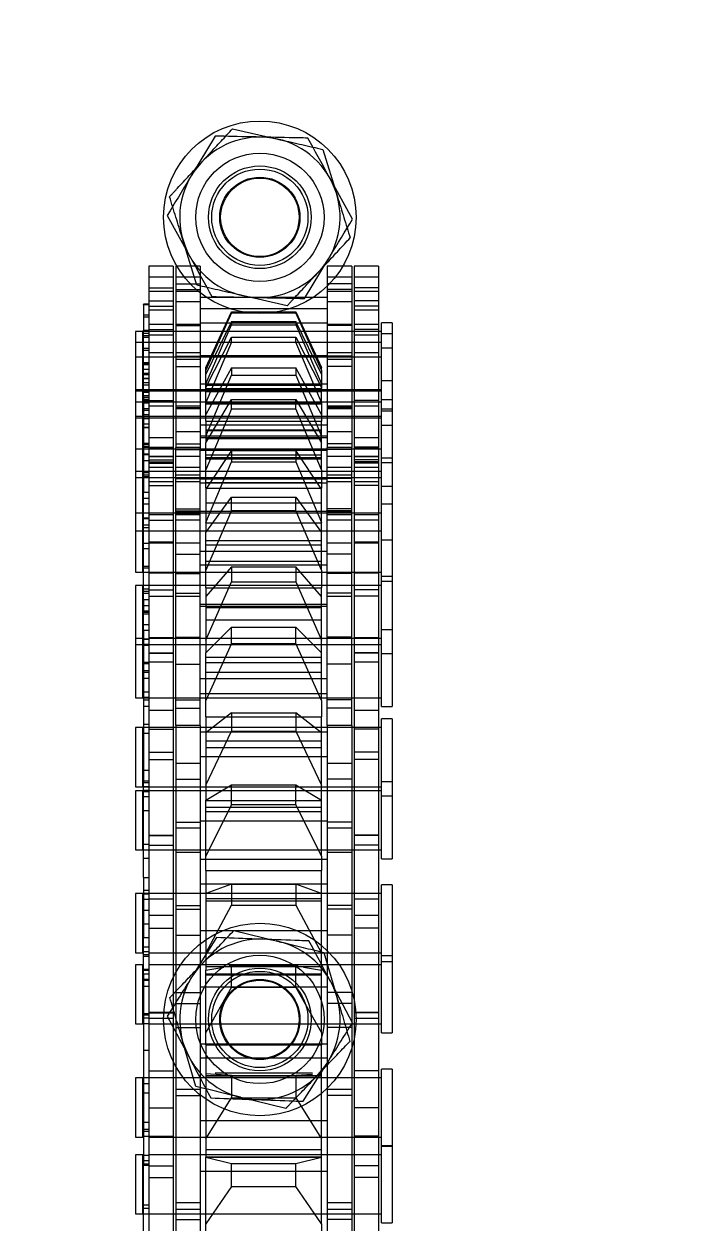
# Model space of a CAD drawing. Header units: metres. Extents: x 0 to 63075, y 0 to 44550.
# Drawn here: x 14335.1 to 14377.1, y 28958.5 to 29033.3 of the extents above; entities that cross this region are included whole.
import ezdxf

# ---------------------------------------------------------------- set-up
doc = ezdxf.new("R2010")
doc.units = ezdxf.units.M
doc.header["$LTSCALE"] = 75
doc.linetypes.add('HIDDEN2', pattern=[4.7625, 3.175, -1.5875])
for name, color, linetype in [('SDM', 7, 'Continuous'), ('SL1', 8, 'Continuous'), ('SL4', 4, 'Continuous'), ('ST1', 7, 'HIDDEN2')]:
    doc.layers.add(name, color=color, linetype=linetype)

# ---------------------------------------------------------------- blocks, each defined once
blk = doc.blocks.new('A$C29c634ac')
at = {"layer": 'SL1'}
for radius, start, end in [(1821.5, 111.633291, 68.366709), (1758, 110.233541, 69.766459), (1758, 110.234334, 69.765666), (1750, 110.330114, 69.669886)]:
    blk.add_arc((6310.008, 7583.117), radius, start, end, dxfattribs=at)
blk = doc.blocks.new('A$Ca53c419a')
at = {"layer": 'SL4'}
for p, q in [((4541.68, 467.01), (4539.13, 465.656)), ((4591.596, 467.012), (4589.066, 465.622)), ((4546.574, 463.948), (4544.127, 465.479)), ((4596.534, 464.021), (4594.065, 465.517)), ((4536.376, 458.532), (4538.823, 457.001)), ((4586.416, 458.459), (4588.885, 456.963)), ((4541.27, 455.47), (4543.82, 456.824)), ((4591.354, 455.468), (4593.884, 456.858))]:
    blk.add_line(p, q, dxfattribs=at)
for centre, start, end in [((4541.475, 461.24), 57.96809, 117.96809), ((4591.475, 461.24), 58.79712, 118.79712), ((4541.475, 461.24), 117.96809, 177.96809), ((4541.475, 461.24), 357.96809, 57.96809), ((4591.475, 461.24), 118.79712, 178.79712), ((4591.475, 461.24), 358.79712, 58.79712), ((4541.475, 461.24), 177.96809, 237.96809), ((4541.475, 461.24), 297.96809, 357.96809), ((4591.475, 461.24), 178.79712, 238.79712), ((4591.475, 461.24), 298.79712, 358.79712), ((4541.475, 461.24), 237.96809, 297.96809), ((4591.475, 461.24), 238.79712, 298.79712)]:
    blk.add_arc(centre, 5, start, end, dxfattribs=at)
for points, knots in [([(4544.127, 465.479), (4544.069, 465.515), (4543.243, 466.032), (4542.433, 466.539), (4541.68, 467.01)], [0, 0, 0, 0, 0.070201, 1, 1, 1, 1]), ([(4594.065, 465.517), (4594.007, 465.552), (4593.173, 466.057), (4592.356, 466.552), (4591.596, 467.012)], [0, 0, 0, 0, 0.070201, 1, 1, 1, 1]), ([(4539.13, 465.656), (4539.07, 465.624), (4538.209, 465.167), (4537.365, 464.719), (4536.58, 464.302)], [0, 0, 0, 0, 0.070201, 1, 1, 1, 1]), ([(4589.066, 465.622), (4589.006, 465.589), (4588.152, 465.119), (4587.315, 464.659), (4586.537, 464.231)], [0, 0, 0, 0, 0.070201, 1, 1, 1, 1]), ([(4536.58, 464.302), (4536.555, 463.571), (4536.521, 462.62), (4536.486, 461.644), (4536.478, 461.417)], [0, 0, 0, 0, 0.768151, 1, 1, 1, 1]), ([(4546.472, 461.063), (4546.48, 461.289), (4546.515, 462.265), (4546.548, 463.217), (4546.574, 463.948)], [0, 0, 0, 0, 0.231849, 1, 1, 1, 1]), ([(4586.537, 464.231), (4586.521, 463.5), (4586.501, 462.548), (4586.481, 461.571), (4586.476, 461.345)], [0, 0, 0, 0, 0.768151, 1, 1, 1, 1]), ([(4596.474, 461.135), (4596.479, 461.361), (4596.499, 462.338), (4596.519, 463.29), (4596.534, 464.021)], [0, 0, 0, 0, 0.231849, 1, 1, 1, 1]), ([(4536.478, 461.417), (4536.451, 460.647), (4536.416, 459.67), (4536.383, 458.731), (4536.376, 458.532)], [0, 0, 0, 0, 0.788999, 1, 1, 1, 1]), ([(4546.37, 458.178), (4546.377, 458.376), (4546.41, 459.315), (4546.445, 460.292), (4546.472, 461.063)], [0, 0, 0, 0, 0.2110008, 1, 1, 1, 1]), ([(4586.476, 461.345), (4586.46, 460.574), (4586.439, 459.597), (4586.42, 458.657), (4586.416, 458.459)], [0, 0, 0, 0, 0.788999, 1, 1, 1, 1]), ([(4596.413, 458.249), (4596.417, 458.447), (4596.437, 459.387), (4596.458, 460.364), (4596.474, 461.135)], [0, 0, 0, 0, 0.2110008, 1, 1, 1, 1]), ([(4543.82, 456.824), (4543.88, 456.856), (4544.741, 457.313), (4545.585, 457.761), (4546.37, 458.178)], [0, 0, 0, 0, 0.070201, 1, 1, 1, 1]), ([(4593.884, 456.858), (4593.944, 456.891), (4594.798, 457.361), (4595.635, 457.821), (4596.413, 458.249)], [0, 0, 0, 0, 0.070201, 1, 1, 1, 1]), ([(4538.823, 457.001), (4538.881, 456.965), (4539.707, 456.448), (4540.517, 455.941), (4541.27, 455.47)], [0, 0, 0, 0, 0.070201, 1, 1, 1, 1]), ([(4588.885, 456.963), (4588.943, 456.928), (4589.777, 456.423), (4590.594, 455.928), (4591.354, 455.468)], [0, 0, 0, 0, 0.070201, 1, 1, 1, 1])]:
    blk.add_open_spline(points, degree=3, knots=knots, dxfattribs=at)
at = {"layer": 'ST1'}
for p, q in [((4533.042, 469), (4529.352, 469)), ((4529.352, 469), (4529.352, 468.526)), ((4533.042, 468.526), (4533.042, 469)), ((4537.828, 469), (4534.138, 469)), ((4534.138, 469), (4534.138, 468.526)), ((4537.828, 468.526), (4537.828, 469)), ((4544.89, 469), (4541.2, 469)), ((4541.2, 469), (4541.2, 468.526)), ((4544.89, 468.526), (4544.89, 469)), ((4549.322, 469), (4545.632, 469)), ((4545.632, 469), (4545.632, 468.526)), ((4549.322, 468.526), (4549.322, 469)), ((4555.731, 469), (4552.041, 469)), ((4552.041, 469), (4552.041, 468.526)), ((4555.731, 468.526), (4555.731, 469)), ((4559.665, 469), (4555.975, 469)), ((4555.975, 469), (4555.975, 468.526)), ((4559.665, 468.526), (4559.665, 469)), ((4565.216, 469), (4561.526, 469)), ((4561.526, 469), (4561.526, 468.526)), ((4564.837, 469), (4564.837, 468.526)), ((4568.527, 469), (4565.216, 469)), ((4565.216, 468.526), (4565.216, 469)), ((4568.527, 468.526), (4568.527, 469)), ((4573.041, 469), (4569.351, 469)), ((4569.351, 469), (4569.351, 468.526)), ((4571.932, 469), (4571.932, 468.526)), ((4575.264, 469), (4573.041, 469)), ((4573.041, 468.526), (4573.041, 469)), ((4578.954, 469), (4575.264, 469)), ((4575.264, 469), (4575.264, 468.526)), ((4575.622, 468.526), (4575.622, 469)), ((4577.033, 469), (4577.033, 468.526)), ((4579.076, 469), (4578.954, 469)), ((4578.954, 468.526), (4578.954, 469)), ((4582.766, 469), (4579.076, 469)), ((4579.076, 469), (4579.076, 468.526)), ((4579.974, 469), (4579.974, 468.526)), ((4580.663, 469), (4580.663, 468.526)), ((4580.723, 468.526), (4580.723, 469)), ((4584.353, 469), (4582.766, 469)), ((4582.766, 468.526), (4582.766, 469)), ((4583.664, 468.526), (4583.664, 469)), ((4584.353, 468.526), (4584.353, 469)), ((4527.645, 468.489), (4532.476, 468.489)), ((4529.352, 468.526), (4533.042, 468.526)), ((4529.352, 468.489), (4529.352, 466.637)), ((4529.721, 468.526), (4529.721, 468.157)), ((4529.918, 468.489), (4529.918, 468.157)), ((4532.389, 468.489), (4532.389, 468.157)), ((4532.476, 468.489), (4532.476, 468.157)), ((4544.324, 468.489), (4532.476, 468.489)), ((4532.673, 468.157), (4532.673, 468.526)), ((4533.026, 468.489), (4533.026, 468.157)), ((4534.138, 468.526), (4537.766, 468.526)), ((4534.191, 468.489), (4534.191, 468.157)), ((4534.507, 468.526), (4534.507, 468.157)), ((4534.646, 468.489), (4534.646, 468.157)), ((4535.07, 468.489), (4535.07, 468.157)), ((4536.896, 468.489), (4536.896, 468.157)), ((4537.459, 468.157), (4537.459, 468.526)), ((4537.766, 468.526), (4537.828, 468.526)), ((4537.828, 466.637), (4537.828, 468.489)), ((4539.535, 468.157), (4539.535, 468.489)), ((4541.2, 468.526), (4544.89, 468.526)), ((4541.216, 468.489), (4541.216, 468.157)), ((4541.569, 468.526), (4541.569, 468.157)), ((4541.766, 468.489), (4541.766, 468.157)), ((4541.853, 468.489), (4541.853, 468.157)), ((4543.546, 468.489), (4543.546, 468.157)), ((4543.925, 468.489), (4543.925, 468.157)), ((4543.989, 468.489), (4543.989, 468.157)), ((4544.324, 468.489), (4544.324, 468.157)), ((4544.324, 468.489), (4546.59, 468.489)), ((4544.521, 468.157), (4544.521, 468.526)), ((4544.609, 468.489), (4544.609, 468.157)), ((4545.416, 468.489), (4545.416, 468.157)), ((4545.527, 468.489), (4545.527, 468.157)), ((4545.632, 468.526), (4548.979, 468.526)), ((4545.702, 468.489), (4545.702, 468.157)), ((4545.719, 468.489), (4545.719, 468.157)), ((4546.001, 468.526), (4546.001, 468.157)), ((4546.59, 468.489), (4546.59, 468.157)), ((4550.334, 468.489), (4546.59, 468.489)), ((4547.431, 468.489), (4547.431, 468.157)), ((4548.282, 468.489), (4548.282, 468.157)), ((4548.953, 468.157), (4548.953, 468.526)), ((4548.979, 468.526), (4549.322, 468.526)), ((4549.309, 468.489), (4549.309, 468.157)), ((4549.322, 466.637), (4549.322, 468.489)), ((4549.538, 468.489), (4549.538, 468.157)), ((4550.334, 468.489), (4556.248, 468.489)), ((4550.334, 468.489), (4550.334, 468.157)), ((4551.524, 468.489), (4551.524, 468.157)), ((4552.041, 468.526), (4552.508, 468.526)), ((4552.041, 468.489), (4552.041, 466.637)), ((4552.41, 468.526), (4552.41, 468.157)), ((4552.508, 468.526), (4555.731, 468.526)), ((4554.506, 468.489), (4554.506, 468.157)), ((4555.362, 468.157), (4555.362, 468.526)), ((4555.683, 468.489), (4555.683, 468.157)), ((4555.731, 466.637), (4555.731, 468.489)), ((4555.76, 468.489), (4555.76, 468.157)), ((4555.975, 468.526), (4559.323, 468.526)), ((4555.975, 468.489), (4555.975, 466.637)), ((4555.988, 468.489), (4555.988, 468.157)), ((4556.248, 468.489), (4556.248, 468.157)), ((4565.733, 468.489), (4556.248, 468.489)), ((4556.344, 468.526), (4556.344, 468.157)), ((4557.015, 468.489), (4557.015, 468.157)), ((4559.296, 468.157), (4559.296, 468.526)), ((4559.323, 468.526), (4559.665, 468.526)), ((4559.665, 466.637), (4559.665, 468.489)), ((4559.881, 468.489), (4559.881, 468.157)), ((4561.009, 468.489), (4561.009, 468.157)), ((4561.372, 468.157), (4561.372, 468.489)), ((4561.526, 468.526), (4561.993, 468.526)), ((4561.526, 468.489), (4561.526, 466.637)), ((4561.573, 468.489), (4561.573, 468.157)), ((4561.895, 468.526), (4561.895, 468.157)), ((4561.993, 468.526), (4565.216, 468.526)), ((4562.75, 468.489), (4562.75, 468.157)), ((4563.13, 468.489), (4563.13, 468.157)), ((4563.216, 468.489), (4563.216, 468.157)), ((4563.653, 468.489), (4563.653, 468.157)), ((4563.736, 468.489), (4563.736, 468.157)), ((4564.803, 468.489), (4564.803, 468.157)), ((4564.837, 468.489), (4564.837, 466.637)), ((4564.84, 468.489), (4564.84, 468.157)), ((4564.847, 468.157), (4564.847, 468.526)), ((4565.179, 468.489), (4565.179, 468.157)), ((4565.206, 468.526), (4565.206, 468.157)), ((4565.216, 468.526), (4567.713, 468.526)), ((4565.733, 468.489), (4565.733, 468.157)), ((4565.733, 468.489), (4566.923, 468.489)), ((4566.102, 468.489), (4566.102, 468.157)), ((4566.766, 468.489), (4566.766, 468.157)), ((4566.853, 468.489), (4566.853, 468.157)), ((4567.644, 468.489), (4566.923, 468.489)), ((4566.923, 468.157), (4566.923, 468.489)), ((4567.288, 468.489), (4567.288, 468.157)), ((4567.644, 468.489), (4574.34, 468.489)), ((4567.644, 468.489), (4567.644, 468.157)), ((4567.713, 468.526), (4568.527, 468.526)), ((4568.053, 468.489), (4568.053, 468.157)), ((4568.158, 468.157), (4568.158, 468.526)), ((4568.321, 468.489), (4568.321, 468.157)), ((4568.527, 466.637), (4568.527, 468.489)), ((4569.351, 468.526), (4570.337, 468.526)), ((4569.351, 468.489), (4569.351, 466.637)), ((4569.628, 468.489), (4569.628, 468.157)), ((4569.72, 468.526), (4569.72, 468.157)), ((4570.337, 468.526), (4573.041, 468.526)), ((4570.831, 468.489), (4570.831, 468.157)), ((4571.167, 468.489), (4571.167, 468.157)), ((4571.932, 468.489), (4571.932, 466.637)), ((4572.139, 468.489), (4572.139, 468.157)), ((4572.301, 468.526), (4572.301, 468.157)), ((4572.672, 468.157), (4572.672, 468.526)), ((4572.733, 468.489), (4572.733, 468.157)), ((4573.041, 468.526), (4574.808, 468.526)), ((4573.041, 466.637), (4573.041, 468.489)), ((4573.607, 468.489), (4573.607, 468.157)), ((4573.966, 468.489), (4573.966, 468.157)), ((4574.34, 468.489), (4574.34, 468.157)), ((4580.253, 468.489), (4574.34, 468.489)), ((4574.808, 468.526), (4575.264, 468.526)), ((4575.253, 468.157), (4575.253, 468.526)), ((4575.264, 468.526), (4576.25, 468.526)), ((4575.264, 468.489), (4575.264, 466.637)), ((4575.326, 468.489), (4575.326, 468.157)), ((4575.422, 468.489), (4575.422, 468.157)), ((4575.573, 468.489), (4575.573, 468.157)), ((4575.622, 466.637), (4575.622, 468.489)), ((4575.633, 468.526), (4575.633, 468.157)), ((4576.25, 468.526), (4578.954, 468.526)), ((4576.319, 468.489), (4576.319, 468.157)), ((4576.694, 468.489), (4576.694, 468.157)), ((4576.723, 468.489), (4576.723, 468.157)), ((4577.033, 468.489), (4577.033, 466.637)), ((4577.139, 468.489), (4577.139, 468.157)), ((4577.186, 468.489), (4577.186, 468.157)), ((4577.307, 468.489), (4577.307, 468.157)), ((4577.329, 468.157), (4577.329, 468.489)), ((4577.369, 468.489), (4577.369, 468.157)), ((4577.397, 468.489), (4577.397, 468.157)), ((4577.402, 468.526), (4577.402, 468.157)), ((4578.364, 468.489), (4578.364, 468.157)), ((4578.365, 468.157), (4578.365, 468.489)), ((4578.392, 468.489), (4578.392, 468.157)), ((4578.585, 468.157), (4578.585, 468.526)), ((4578.931, 468.489), (4578.931, 468.157)), ((4578.954, 468.526), (4579.076, 468.526)), ((4578.954, 466.637), (4578.954, 468.489)), ((4578.984, 468.489), (4578.984, 468.157)), ((4579.076, 468.526), (4580.69, 468.526)), ((4579.076, 468.489), (4579.076, 466.637)), ((4579.168, 468.157), (4579.168, 468.489)), ((4579.445, 468.526), (4579.445, 468.157)), ((4579.565, 468.489), (4579.565, 468.157)), ((4579.92, 468.489), (4579.92, 468.157)), ((4579.974, 468.489), (4579.974, 466.637)), ((4580.057, 468.489), (4580.057, 468.157)), ((4580.081, 468.489), (4580.081, 468.157)), ((4580.114, 468.489), (4580.114, 468.157)), ((4580.245, 468.489), (4580.245, 468.157)), ((4580.253, 468.489), (4580.253, 468.157)), ((4580.253, 468.489), (4580.661, 468.489)), ((4580.343, 468.526), (4580.343, 468.157)), ((4580.354, 468.157), (4580.354, 468.526)), ((4580.584, 468.489), (4580.584, 468.157)), ((4580.616, 468.489), (4584.445, 468.489)), ((4580.616, 468.157), (4580.616, 468.489)), ((4580.661, 468.157), (4580.661, 468.489)), ((4580.663, 468.489), (4580.663, 466.637)), ((4580.69, 468.526), (4582.766, 468.526)), ((4580.723, 466.637), (4580.723, 468.489)), ((4581.032, 468.526), (4581.032, 468.157)), ((4581.182, 468.489), (4581.182, 468.157)), ((4581.428, 468.489), (4581.428, 468.157)), ((4581.447, 468.489), (4581.447, 468.157)), ((4581.665, 468.157), (4581.665, 468.489)), ((4581.764, 468.489), (4581.764, 468.157)), ((4582.001, 468.489), (4582.001, 468.157)), ((4582.305, 468.489), (4582.305, 468.157)), ((4582.332, 468.489), (4582.332, 468.157)), ((4582.333, 468.489), (4582.333, 468.157)), ((4582.397, 468.157), (4582.397, 468.526)), ((4582.766, 468.526), (4584.353, 468.526)), ((4582.766, 466.637), (4582.766, 468.489)), ((4583.183, 468.489), (4583.183, 468.157)), ((4583.295, 468.157), (4583.295, 468.526)), ((4583.664, 466.637), (4583.664, 468.489)), ((4583.984, 468.157), (4583.984, 468.526)), ((4584.111, 468.489), (4584.111, 468.157)), ((4584.261, 468.489), (4584.261, 468.157)), ((4584.353, 466.637), (4584.353, 468.489)), ((4584.376, 468.489), (4584.376, 468.157)), ((4584.445, 468.489), (4584.445, 468.157)), ((4586.032, 468.489), (4584.445, 468.489)), ((4585.275, 468.489), (4585.275, 468.157)), ((4585.371, 468.157), (4585.371, 468.489)), ((4586.032, 468.489), (4586.032, 468.157)), ((4586.032, 468.489), (4586.06, 468.489)), ((4586.06, 468.157), (4586.06, 468.489)), ((4535.958, 468.157), (4525.277, 468.157)), ((4529.352, 468.157), (4529.352, 453.659)), ((4531.631, 468.157), (4531.631, 466.637)), ((4532.359, 468.157), (4532.359, 466.637)), ((4533.042, 466.637), (4533.042, 468.157)), ((4533.042, 453.659), (4533.042, 468.157)), ((4534.138, 468.157), (4534.138, 466.637)), ((4534.138, 468.157), (4534.138, 453.659)), ((4534.199, 468.157), (4534.199, 466.637)), ((4535.958, 468.157), (4535.958, 466.637)), ((4541.882, 468.157), (4535.958, 468.157)), ((4537.828, 453.659), (4537.828, 468.157)), ((4538.283, 468.157), (4538.283, 466.637)), ((4541.2, 468.157), (4541.2, 466.637)), ((4541.2, 468.157), (4541.2, 453.659)), ((4541.557, 468.157), (4541.557, 466.637)), ((4541.882, 468.157), (4541.882, 466.637)), ((4548.965, 468.157), (4541.882, 468.157)), ((4541.903, 466.637), (4541.903, 468.157)), ((4544.89, 466.637), (4544.89, 468.157)), ((4544.89, 453.659), (4544.89, 468.157)), ((4545.632, 468.157), (4545.632, 466.637)), ((4545.632, 468.157), (4545.632, 453.659)), ((4547.164, 468.157), (4547.164, 466.637)), ((4547.966, 468.157), (4547.966, 466.637)), ((4548.965, 466.637), (4548.965, 468.157)), ((4559.579, 468.157), (4548.979, 468.157)), ((4549.322, 453.659), (4549.322, 468.157)), ((4552.041, 468.157), (4552.041, 453.659)), ((4552.335, 468.157), (4552.335, 466.637)), ((4552.934, 468.157), (4552.934, 466.637)), ((4552.962, 468.157), (4552.962, 466.637)), ((4555.731, 453.659), (4555.731, 468.157)), ((4555.975, 468.157), (4555.975, 453.659)), ((4557.677, 468.157), (4557.677, 466.637)), ((4558.134, 468.157), (4558.134, 466.637)), ((4559.579, 468.157), (4559.579, 466.637)), ((4564.322, 468.157), (4559.579, 468.157)), ((4559.665, 453.659), (4559.665, 468.157)), ((4560.762, 468.157), (4560.762, 466.637)), ((4561.526, 468.157), (4561.526, 453.659)), ((4563.74, 466.637), (4563.74, 468.157)), ((4564.312, 468.157), (4564.312, 466.637)), ((4564.322, 468.157), (4564.322, 466.637)), ((4569.291, 468.157), (4564.322, 468.157)), ((4564.837, 468.157), (4564.837, 453.659)), ((4565.216, 466.637), (4565.216, 468.157)), ((4565.216, 453.659), (4565.216, 468.157)), ((4565.276, 468.157), (4565.276, 466.637)), ((4567.86, 468.157), (4567.86, 466.637)), ((4568.253, 468.157), (4568.253, 466.637)), ((4568.527, 453.659), (4568.527, 468.157)), ((4577.116, 468.157), (4569.291, 468.157)), ((4569.291, 466.637), (4569.291, 468.157)), ((4569.351, 468.157), (4569.351, 453.659)), ((4571.189, 468.157), (4571.189, 466.637)), ((4571.209, 468.157), (4571.209, 466.637)), ((4571.229, 466.637), (4571.229, 468.157)), ((4571.932, 468.157), (4571.932, 453.659)), ((4572.6, 468.157), (4572.6, 466.637)), ((4572.958, 468.157), (4572.958, 466.637)), ((4573.041, 453.659), (4573.041, 468.157)), ((4574.753, 468.157), (4574.753, 466.637)), ((4575.001, 468.157), (4575.001, 466.637)), ((4575.264, 468.157), (4575.264, 453.659)), ((4575.622, 453.659), (4575.622, 468.157)), ((4575.899, 468.157), (4575.899, 466.637)), ((4576.148, 468.157), (4576.148, 466.637)), ((4576.223, 468.157), (4576.223, 466.637)), ((4576.36, 468.157), (4576.36, 466.637)), ((4576.547, 466.637), (4576.547, 468.157)), ((4576.588, 468.157), (4576.588, 466.637)), ((4577.033, 468.157), (4577.033, 453.659)), ((4577.077, 468.157), (4577.077, 466.637)), ((4577.096, 468.157), (4577.096, 466.637)), ((4580.053, 468.157), (4577.116, 468.157)), ((4577.116, 466.637), (4577.116, 468.157)), ((4577.154, 468.157), (4577.154, 466.637)), ((4577.719, 466.637), (4577.719, 468.157)), ((4578.954, 453.659), (4578.954, 468.157)), ((4579.076, 468.157), (4579.076, 453.659)), ((4579.697, 466.637), (4579.697, 468.157)), ((4579.974, 468.157), (4579.974, 453.659)), ((4580.053, 468.157), (4580.053, 466.637)), ((4583.029, 468.157), (4580.053, 468.157)), ((4580.663, 468.157), (4580.663, 453.659)), ((4580.723, 453.659), (4580.723, 468.157)), ((4582.766, 453.659), (4582.766, 468.157)), ((4586.841, 468.157), (4583.029, 468.157)), ((4583.029, 466.637), (4583.029, 468.157)), ((4583.664, 453.659), (4583.664, 468.157)), ((4584.15, 468.157), (4584.15, 466.637)), ((4584.353, 453.659), (4584.353, 468.157)), ((4584.474, 468.157), (4584.474, 466.637)), ((4584.798, 466.637), (4584.798, 468.157)), ((4585.709, 468.157), (4585.709, 466.637)), ((4585.945, 468.157), (4585.945, 466.637)), ((4586.275, 468.157), (4586.275, 466.637)), ((4587.068, 468.157), (4586.841, 468.157)), ((4586.841, 466.637), (4586.841, 468.157)), ((4587.068, 468.157), (4587.068, 466.637)), ((4588.428, 468.157), (4587.068, 468.157)), ((4587.739, 466.637), (4587.739, 468.157)), ((4588.428, 466.637), (4588.428, 468.157)), ((4529.016, 466.485), (4522.779, 466.485)), ((4535.958, 466.637), (4525.277, 466.637)), ((4529.016, 466.485), (4529.016, 464.965)), ((4537.117, 466.485), (4529.016, 466.485)), ((4529.352, 466.485), (4529.352, 464.965)), ((4529.63, 464.965), (4529.63, 466.485)), ((4530.063, 466.485), (4530.063, 464.965)), ((4533.042, 464.965), (4533.042, 466.485)), ((4534.138, 466.485), (4534.138, 464.965)), ((4541.882, 466.637), (4535.958, 466.637)), ((4536.731, 466.485), (4536.731, 464.965)), ((4537.117, 464.965), (4537.117, 466.485)), ((4548.358, 466.485), (4537.125, 466.485)), ((4537.125, 466.485), (4537.125, 464.965)), ((4537.299, 465.227), (4540.07, 466.038)), ((4537.828, 464.965), (4537.828, 466.485)), ((4540.983, 466.485), (4540.983, 464.965)), ((4541.2, 466.485), (4541.2, 464.965)), ((4548.965, 466.637), (4541.882, 466.637)), ((4542.478, 466.485), (4542.478, 464.965)), ((4543.152, 466.485), (4543.152, 464.965)), ((4544.89, 464.965), (4544.89, 466.485)), ((4545.632, 466.485), (4545.632, 464.965)), ((4546.729, 466.485), (4546.729, 464.965)), ((4548.358, 466.485), (4548.358, 464.965)), ((4553.778, 466.485), (4548.358, 466.485)), ((4548.573, 466.485), (4548.573, 464.965)), ((4559.579, 466.637), (4548.965, 466.637)), ((4549.322, 464.965), (4549.322, 466.485)), ((4551.9, 466.485), (4551.9, 464.965)), ((4552.041, 466.485), (4552.041, 464.965)), ((4553.397, 464.965), (4553.397, 466.485)), ((4553.778, 466.485), (4553.778, 464.965)), ((4559.806, 466.485), (4553.778, 466.485)), ((4555.731, 464.965), (4555.731, 466.485)), ((4555.975, 466.485), (4555.975, 464.965)), ((4556.457, 466.485), (4556.457, 464.965)), ((4557.451, 466.485), (4557.451, 464.965)), ((4564.322, 466.637), (4559.579, 466.637)), ((4559.665, 464.965), (4559.665, 466.485)), ((4559.806, 466.485), (4569.263, 466.485)), ((4559.806, 464.965), (4559.806, 466.485)), ((4560.888, 466.485), (4560.888, 464.965)), ((4561.392, 466.485), (4561.392, 464.965)), ((4561.526, 466.485), (4561.526, 464.965)), ((4563.615, 466.485), (4563.615, 464.965)), ((4569.291, 466.637), (4564.322, 466.637)), ((4564.837, 466.485), (4564.837, 464.965)), ((4565.216, 464.965), (4565.216, 466.485)), ((4565.304, 466.485), (4565.304, 464.965)), ((4567.857, 466.485), (4567.857, 464.965)), ((4568.046, 466.485), (4568.046, 464.965)), ((4568.527, 464.965), (4568.527, 466.485)), ((4569.263, 466.485), (4569.263, 464.965)), ((4569.263, 466.485), (4573.175, 466.485)), ((4577.116, 466.637), (4569.291, 466.637)), ((4569.351, 466.485), (4569.351, 464.965)), ((4570.477, 466.485), (4570.477, 464.965)), ((4571.189, 466.485), (4571.189, 464.965)), ((4571.932, 466.485), (4571.932, 464.965)), ((4572.602, 464.965), (4572.602, 466.485)), ((4572.958, 466.485), (4572.958, 464.965)), ((4573.027, 466.485), (4573.027, 464.965)), ((4573.041, 464.965), (4573.041, 466.485)), ((4573.096, 464.965), (4573.096, 466.485)), ((4573.175, 466.485), (4573.175, 464.965)), ((4573.175, 466.485), (4577.116, 466.485)), ((4573.296, 466.485), (4573.296, 464.965)), ((4575.001, 466.485), (4575.001, 464.965)), ((4575.202, 466.485), (4575.202, 464.965)), ((4575.264, 466.485), (4575.264, 464.965)), ((4575.403, 464.965), (4575.403, 466.485)), ((4575.622, 464.965), (4575.622, 466.485)), ((4575.899, 466.485), (4575.899, 464.965)), ((4576.588, 466.485), (4576.588, 464.965)), ((4577.002, 466.485), (4577.002, 464.965)), ((4577.033, 466.485), (4577.033, 464.965)), ((4580.053, 466.637), (4577.116, 466.637)), ((4583.029, 466.485), (4577.116, 466.485)), ((4577.116, 464.965), (4577.116, 466.485)), ((4577.346, 466.485), (4577.346, 464.965)), ((4578.105, 464.965), (4578.105, 466.485)), ((4578.954, 464.965), (4578.954, 466.485)), ((4579.076, 466.485), (4579.076, 464.965)), ((4579.56, 466.485), (4579.56, 464.965)), ((4579.628, 466.485), (4579.628, 464.965)), ((4579.697, 464.965), (4579.697, 466.485)), ((4579.974, 466.485), (4579.974, 464.965)), ((4583.029, 466.637), (4580.053, 466.637)), ((4580.663, 466.485), (4580.663, 464.965)), ((4580.723, 464.965), (4580.723, 466.485)), ((4582.179, 466.485), (4582.179, 464.965)), ((4582.628, 466.485), (4582.628, 464.965)), ((4582.766, 464.965), (4582.766, 466.485)), ((4582.828, 466.485), (4582.828, 464.965)), ((4586.841, 466.637), (4583.029, 466.637)), ((4584.734, 466.485), (4583.029, 466.485)), ((4583.029, 464.965), (4583.029, 466.485)), ((4583.664, 464.965), (4583.664, 466.485)), ((4584.353, 464.965), (4584.353, 466.485)), ((4584.734, 466.485), (4584.734, 464.965)), ((4586.841, 466.485), (4584.734, 466.485)), ((4584.798, 464.965), (4584.798, 466.485)), ((4586.222, 466.485), (4586.222, 464.965)), ((4587.068, 466.637), (4586.841, 466.637)), ((4588.428, 466.485), (4586.841, 466.485)), ((4586.841, 464.965), (4586.841, 466.485)), ((4586.981, 466.485), (4586.981, 464.965)), ((4588.428, 466.637), (4587.068, 466.637)), ((4587.242, 465.166), (4590, 466.018)), ((4587.325, 466.485), (4587.325, 464.965)), ((4587.739, 464.965), (4587.739, 466.485)), ((4588.428, 464.965), (4588.428, 466.485)), ((4529.016, 464.965), (4522.779, 464.965)), ((4528.147, 464.6), (4528.74, 464.6)), ((4531.055, 463), (4528.74, 464.6)), ((4528.74, 464.6), (4532.898, 464.6)), ((4537.117, 464.965), (4529.016, 464.965)), ((4529.352, 464.965), (4529.352, 457.035)), ((4532.023, 464.965), (4532.023, 457.035)), ((4532.898, 464.6), (4532.499, 463)), ((4532.882, 464.6), (4532.882, 457.4)), ((4532.898, 464.6), (4532.9, 464.6)), ((4539.902, 464.6), (4532.9, 464.6)), ((4532.9, 457.4), (4532.9, 464.6)), ((4533.042, 457.035), (4533.042, 464.965)), ((4533.366, 464.6), (4533.366, 457.4)), ((4534.035, 464.6), (4536.58, 463)), ((4534.138, 464.965), (4534.138, 457.035)), ((4535.157, 457.035), (4535.157, 464.965)), ((4548.358, 464.965), (4537.125, 464.965)), ((4537.828, 457.035), (4537.828, 464.965)), ((4537.965, 464.6), (4537.965, 457.4)), ((4537.982, 464.6), (4537.982, 457.4)), ((4537.987, 463), (4538.089, 464.6)), ((4539.085, 464.965), (4539.085, 457.035)), ((4539.902, 464.6), (4539.902, 457.4)), ((4539.902, 464.6), (4540.663, 464.6)), ((4539.943, 457.035), (4539.943, 464.965)), ((4543.48, 463), (4540.663, 464.6)), ((4540.663, 464.6), (4544.545, 464.6)), ((4541.2, 464.965), (4541.2, 457.035)), ((4543.517, 464.965), (4543.517, 457.035)), ((4544.247, 464.6), (4544.247, 457.4)), ((4544.322, 464.6), (4544.322, 457.4)), ((4544.545, 464.6), (4544.741, 463.49)), ((4550.751, 464.6), (4544.545, 464.6)), ((4544.771, 464.6), (4544.771, 457.4)), ((4544.89, 457.035), (4544.89, 464.965)), ((4545.598, 464.6), (4548.606, 463)), ((4545.632, 464.965), (4545.632, 457.035)), ((4547.005, 457.035), (4547.005, 464.965)), ((4553.778, 464.965), (4548.358, 464.965)), ((4548.861, 464.6), (4548.861, 457.4)), ((4549.009, 464.6), (4549.009, 457.4)), ((4549.898, 463), (4549.32, 464.6)), ((4549.322, 457.035), (4549.322, 464.965)), ((4549.926, 464.965), (4549.926, 457.035)), ((4550.751, 464.6), (4550.751, 457.4)), ((4550.751, 464.6), (4551.656, 464.6)), ((4551.437, 457.035), (4551.437, 464.965)), ((4554.883, 463), (4551.656, 464.6)), ((4551.656, 464.6), (4555.137, 464.6)), ((4552.041, 464.965), (4552.041, 457.035)), ((4559.806, 464.965), (4553.778, 464.965)), ((4553.86, 464.965), (4553.86, 457.035)), ((4554.439, 464.6), (4554.439, 457.4)), ((4554.715, 464.6), (4554.715, 457.4)), ((4555.113, 464.6), (4555.113, 457.4)), ((4555.137, 464.6), (4556.092, 463)), ((4560.345, 464.6), (4555.137, 464.6)), ((4555.731, 457.035), (4555.731, 464.965)), ((4555.975, 464.965), (4555.975, 457.035)), ((4556.072, 464.6), (4559.446, 463)), ((4557.846, 457.035), (4557.846, 464.965)), ((4558.435, 464.6), (4558.435, 457.4)), ((4558.836, 464.6), (4558.836, 457.4)), ((4560.582, 463), (4559.342, 464.6)), ((4559.411, 464.965), (4559.411, 457.035)), ((4559.665, 457.035), (4559.665, 464.965)), ((4559.806, 464.965), (4569.263, 464.965)), ((4560.345, 464.6), (4560.345, 457.4)), ((4560.345, 464.6), (4561.366, 464.6)), ((4564.899, 463), (4561.366, 464.6)), ((4561.366, 464.6), (4564.333, 464.6)), ((4561.526, 464.965), (4561.526, 457.035)), ((4561.78, 457.035), (4561.78, 464.965)), ((4562.722, 464.965), (4562.722, 457.035)), ((4563.129, 464.6), (4563.129, 457.4)), ((4563.725, 464.6), (4563.725, 457.4)), ((4564.06, 464.6), (4564.06, 457.4)), ((4564.333, 464.6), (4565.929, 463)), ((4568.376, 464.6), (4564.333, 464.6)), ((4564.837, 464.965), (4564.837, 457.035)), ((4565.12, 464.6), (4568.753, 463)), ((4565.216, 457.035), (4565.216, 464.965)), ((4566.378, 464.6), (4566.378, 457.4)), ((4567.149, 464.6), (4567.149, 457.4)), ((4567.236, 464.965), (4567.236, 457.035)), ((4567.331, 457.035), (4567.331, 464.965)), ((4569.694, 463), (4567.833, 464.6)), ((4568.376, 464.6), (4568.376, 457.4)), ((4568.376, 464.6), (4569.479, 464.6)), ((4568.527, 457.035), (4568.527, 464.965)), ((4569.263, 464.965), (4573.175, 464.965)), ((4569.351, 464.965), (4569.351, 457.035)), ((4573.206, 463), (4569.479, 464.6)), ((4569.479, 464.6), (4571.838, 464.6)), ((4569.817, 464.965), (4569.817, 457.035)), ((4570.037, 464.6), (4570.037, 457.4)), ((4570.642, 457.035), (4570.642, 464.965)), ((4571.063, 464.6), (4571.063, 457.4)), ((4571.325, 464.6), (4571.325, 457.4)), ((4571.838, 464.6), (4574.025, 463)), ((4574.586, 464.6), (4571.838, 464.6)), ((4571.932, 464.965), (4571.932, 457.035)), ((4572.436, 464.6), (4572.436, 457.4)), ((4572.452, 464.6), (4576.226, 463)), ((4573.041, 457.035), (4573.041, 464.965)), ((4573.149, 464.965), (4573.149, 457.035)), ((4573.175, 464.965), (4577.116, 464.965)), ((4573.681, 464.6), (4573.681, 457.4)), ((4576.944, 463), (4574.521, 464.6)), ((4574.586, 464.6), (4574.586, 457.4)), ((4574.586, 464.6), (4575.736, 464.6)), ((4574.918, 464.965), (4574.918, 457.035)), ((4574.943, 464.6), (4574.943, 457.4)), ((4575.156, 457.035), (4575.156, 464.965)), ((4575.264, 464.965), (4575.264, 457.035)), ((4575.622, 457.035), (4575.622, 464.965)), ((4579.536, 463), (4575.736, 464.6)), ((4575.736, 464.6), (4577.411, 464.6)), ((4576.414, 464.6), (4576.414, 457.4)), ((4576.494, 464.6), (4576.494, 457.4)), ((4576.673, 464.6), (4576.673, 457.4)), ((4576.961, 464.965), (4576.961, 457.035)), ((4583.029, 464.965), (4577.002, 464.965)), ((4577.033, 464.965), (4577.033, 457.035)), ((4577.411, 464.6), (4580.117, 463)), ((4578.776, 464.6), (4577.411, 464.6)), ((4577.687, 464.6), (4577.687, 457.4)), ((4577.737, 457.035), (4577.737, 464.965)), ((4577.831, 464.6), (4581.625, 463)), ((4577.859, 464.965), (4577.859, 457.035)), ((4578.183, 464.6), (4578.183, 457.4)), ((4578.22, 464.6), (4578.22, 457.4)), ((4578.548, 464.965), (4578.548, 457.035)), ((4578.776, 464.6), (4578.776, 457.4)), ((4578.776, 464.6), (4579.934, 464.6)), ((4578.954, 457.035), (4578.954, 464.965)), ((4579.076, 464.965), (4579.076, 457.035)), ((4582.097, 463), (4579.19, 464.6)), ((4579.843, 464.6), (4579.843, 457.4)), ((4583.686, 463), (4579.934, 464.6)), ((4579.934, 464.6), (4580.872, 464.6)), ((4579.934, 464.6), (4579.934, 457.4)), ((4579.974, 464.965), (4579.974, 457.035)), ((4580.622, 464.6), (4580.622, 457.4)), ((4580.663, 464.965), (4580.663, 457.035)), ((4580.723, 457.035), (4580.723, 464.965)), ((4580.809, 464.6), (4580.809, 457.4)), ((4580.809, 464.6), (4581.941, 464.6)), ((4580.872, 464.6), (4584.011, 463)), ((4581.002, 464.6), (4581.002, 457.4)), ((4581.069, 457.035), (4581.069, 464.965)), ((4581.085, 464.6), (4584.777, 463)), ((4584.987, 463), (4581.69, 464.6)), ((4585.523, 463), (4581.941, 464.6)), ((4581.941, 464.6), (4582.11, 464.6)), ((4582.11, 464.6), (4585.581, 463)), ((4582.766, 457.035), (4582.766, 464.965)), ((4582.838, 457.035), (4582.838, 464.965)), ((4584.734, 464.965), (4583.029, 464.965)), ((4583.664, 457.035), (4583.664, 464.965)), ((4584.353, 457.035), (4584.353, 464.965)), ((4586.841, 464.965), (4584.734, 464.965)), ((4584.881, 457.035), (4584.881, 464.965)), ((4585.779, 457.035), (4585.779, 464.965)), ((4586.468, 457.035), (4586.468, 464.965)), ((4588.428, 464.965), (4586.771, 464.965)), ((4538.132, 457.964), (4538.132, 464.036)), ((4531.055, 463), (4531.055, 459)), ((4531.055, 463), (4532.499, 463)), ((4532.499, 463), (4532.499, 459)), ((4536.58, 463), (4536.58, 459)), ((4537.987, 463), (4536.58, 463)), ((4537.987, 463), (4537.987, 459)), ((4543.48, 463), (4543.48, 459)), ((4543.48, 463), (4544.827, 463)), ((4544.802, 463.146), (4544.827, 463)), ((4544.827, 463), (4544.827, 459)), ((4544.83, 458.854), (4544.83, 463.146)), ((4548.606, 463), (4548.606, 459)), ((4549.898, 463), (4548.606, 463)), ((4549.898, 463), (4549.898, 459)), ((4554.883, 463), (4554.883, 459)), ((4554.883, 463), (4556.092, 463)), ((4556.092, 463), (4556.092, 459)), ((4559.446, 463), (4559.446, 459)), ((4560.582, 463), (4559.446, 463)), ((4560.582, 463), (4560.582, 459)), ((4564.899, 463), (4564.899, 459)), ((4564.899, 463), (4565.929, 463)), ((4565.929, 463), (4565.929, 459)), ((4568.753, 463), (4568.753, 459)), ((4569.694, 463), (4568.753, 463)), ((4569.694, 463), (4569.694, 459)), ((4573.206, 463), (4573.206, 459)), ((4573.206, 463), (4574.025, 463)), ((4574.025, 463), (4574.025, 459)), ((4576.944, 463), (4576.226, 463)), ((4576.226, 463), (4576.226, 459)), ((4576.944, 463), (4576.944, 459)), ((4579.536, 463), (4579.536, 459)), ((4579.536, 463), (4580.117, 463)), ((4580.117, 463), (4580.117, 459)), ((4582.097, 463), (4581.625, 463)), ((4581.625, 463), (4581.625, 459)), ((4582.097, 463), (4582.097, 459)), ((4583.686, 463), (4583.686, 459)), ((4583.686, 463), (4584.011, 463)), ((4584.011, 463), (4584.011, 459)), ((4584.987, 463), (4584.777, 463)), ((4584.777, 463), (4584.777, 459)), ((4584.987, 463), (4584.987, 459)), ((4585.523, 463), (4585.523, 459)), ((4585.523, 463), (4585.581, 463)), ((4585.581, 463), (4585.581, 459)), ((4535.934, 459.617), (4536.617, 462.422)), ((4547.016, 462.863), (4546.333, 460.058)), ((4585.958, 459.537), (4586.6, 462.352)), ((4596.992, 462.943), (4596.35, 460.128)), ((4528.74, 457.4), (4531.055, 459)), ((4531.055, 459), (4532.499, 459)), ((4532.499, 459), (4532.898, 457.4)), ((4536.58, 459), (4534.035, 457.4)), ((4537.987, 459), (4536.58, 459)), ((4538.053, 457.964), (4537.987, 459)), ((4540.663, 457.4), (4543.48, 459)), ((4543.48, 459), (4544.827, 459)), ((4544.741, 458.51), (4544.545, 457.4)), ((4544.827, 459), (4544.802, 458.854)), ((4548.606, 459), (4545.598, 457.4)), ((4549.898, 459), (4548.606, 459)), ((4549.32, 457.4), (4549.898, 459)), ((4551.656, 457.4), (4554.883, 459)), ((4554.883, 459), (4556.092, 459)), ((4556.092, 459), (4555.137, 457.4)), ((4559.446, 459), (4556.072, 457.4)), ((4559.342, 457.4), (4560.582, 459)), ((4560.582, 459), (4559.446, 459)), ((4561.366, 457.4), (4564.899, 459)), ((4565.929, 459), (4564.333, 457.4)), ((4564.899, 459), (4565.929, 459)), ((4568.753, 459), (4565.12, 457.4)), ((4567.833, 457.4), (4569.694, 459)), ((4569.694, 459), (4568.753, 459)), ((4569.479, 457.4), (4573.206, 459)), ((4574.025, 459), (4571.838, 457.4)), ((4576.226, 459), (4572.452, 457.4)), ((4573.206, 459), (4574.025, 459)), ((4574.521, 457.4), (4576.944, 459)), ((4575.736, 457.4), (4579.536, 459)), ((4576.944, 459), (4576.226, 459)), ((4580.117, 459), (4577.411, 457.4)), ((4581.625, 459), (4577.831, 457.4)), ((4579.19, 457.4), (4582.097, 459)), ((4579.536, 459), (4580.117, 459)), ((4579.934, 457.4), (4583.686, 459)), ((4584.011, 459), (4580.872, 457.4)), ((4584.777, 459), (4581.085, 457.4)), ((4582.097, 459), (4581.625, 459)), ((4581.69, 457.4), (4584.987, 459)), ((4581.941, 457.4), (4585.523, 459)), ((4585.581, 459), (4582.11, 457.4)), ((4583.686, 459), (4584.011, 459)), ((4584.987, 459), (4584.777, 459)), ((4585.523, 459), (4585.581, 459)), ((4529.016, 457.035), (4522.779, 457.035)), ((4528.74, 457.4), (4528.147, 457.4)), ((4528.74, 457.4), (4532.898, 457.4)), ((4529.016, 455.515), (4529.016, 457.035)), ((4537.117, 457.035), (4529.016, 457.035)), ((4529.352, 457.035), (4529.352, 455.515)), ((4529.63, 455.515), (4529.63, 457.035)), ((4530.063, 457.035), (4530.063, 455.515)), ((4532.9, 457.4), (4532.898, 457.4)), ((4532.9, 457.4), (4539.902, 457.4)), ((4533.042, 455.515), (4533.042, 457.035)), ((4534.138, 457.035), (4534.138, 455.515)), ((4536.731, 455.515), (4536.731, 457.035)), ((4537.117, 455.515), (4537.117, 457.035)), ((4548.358, 457.035), (4537.125, 457.035)), ((4537.125, 457.035), (4537.125, 455.515)), ((4537.828, 455.515), (4537.828, 457.035)), ((4540.663, 457.4), (4539.902, 457.4)), ((4540.663, 457.4), (4544.545, 457.4)), ((4540.983, 455.515), (4540.983, 457.035)), ((4541.2, 457.035), (4541.2, 455.515)), ((4542.478, 455.515), (4542.478, 457.035)), ((4545.651, 457.253), (4542.88, 456.442)), ((4543.152, 455.515), (4543.152, 457.035)), ((4544.545, 457.4), (4550.751, 457.4)), ((4544.89, 455.515), (4544.89, 457.035)), ((4545.632, 457.035), (4545.632, 455.515)), ((4546.729, 455.515), (4546.729, 457.035)), ((4548.358, 455.515), (4548.358, 457.035)), ((4553.778, 457.035), (4548.358, 457.035)), ((4548.573, 455.515), (4548.573, 457.035)), ((4549.322, 455.515), (4549.322, 457.035)), ((4551.656, 457.4), (4550.751, 457.4)), ((4551.656, 457.4), (4555.137, 457.4)), ((4551.9, 457.035), (4551.9, 455.515)), ((4552.041, 457.035), (4552.041, 455.515)), ((4553.397, 455.515), (4553.397, 457.035)), ((4553.778, 455.515), (4553.778, 457.035)), ((4559.806, 457.035), (4553.778, 457.035)), ((4555.137, 457.4), (4560.345, 457.4)), ((4555.731, 455.515), (4555.731, 457.035)), ((4555.975, 457.035), (4555.975, 455.515)), ((4556.457, 455.515), (4556.457, 457.035)), ((4557.451, 457.035), (4557.451, 455.515)), ((4559.665, 455.515), (4559.665, 457.035)), ((4559.806, 457.035), (4569.263, 457.035)), ((4559.806, 455.515), (4559.806, 457.035)), ((4561.366, 457.4), (4560.345, 457.4)), ((4560.888, 455.515), (4560.888, 457.035)), ((4561.366, 457.4), (4564.333, 457.4)), ((4561.392, 455.515), (4561.392, 457.035)), ((4561.526, 457.035), (4561.526, 455.515)), ((4563.615, 455.515), (4563.615, 457.035)), ((4564.333, 457.4), (4568.376, 457.4)), ((4564.837, 457.035), (4564.837, 455.515)), ((4565.216, 455.515), (4565.216, 457.035)), ((4565.304, 455.515), (4565.304, 457.035)), ((4567.857, 457.035), (4567.857, 455.515)), ((4568.046, 455.515), (4568.046, 457.035)), ((4569.479, 457.4), (4568.376, 457.4)), ((4568.527, 455.515), (4568.527, 457.035)), ((4569.263, 455.515), (4569.263, 457.035)), ((4569.263, 457.035), (4573.175, 457.035)), ((4569.351, 457.035), (4569.351, 455.515)), ((4569.479, 457.4), (4571.838, 457.4)), ((4570.477, 455.515), (4570.477, 457.035)), ((4571.189, 457.035), (4571.189, 455.515)), ((4571.838, 457.4), (4574.586, 457.4)), ((4571.932, 457.035), (4571.932, 455.515)), ((4572.602, 455.515), (4572.602, 457.035)), ((4572.958, 457.035), (4572.958, 455.515)), ((4573.027, 455.515), (4573.027, 457.035)), ((4573.041, 455.515), (4573.041, 457.035)), ((4573.096, 455.515), (4573.096, 457.035)), ((4573.175, 455.515), (4573.175, 457.035)), ((4573.175, 457.035), (4577.116, 457.035)), ((4573.296, 455.515), (4573.296, 457.035)), ((4575.736, 457.4), (4574.586, 457.4)), ((4575.001, 457.035), (4575.001, 455.515)), ((4575.202, 455.515), (4575.202, 457.035)), ((4575.264, 457.035), (4575.264, 455.515)), ((4575.403, 455.515), (4575.403, 457.035)), ((4575.622, 455.515), (4575.622, 457.035)), ((4575.736, 457.4), (4577.411, 457.4)), ((4575.899, 457.035), (4575.899, 455.515)), ((4576.588, 457.035), (4576.588, 455.515)), ((4577.002, 455.515), (4577.002, 457.035)), ((4577.033, 457.035), (4577.033, 455.515)), ((4583.029, 457.035), (4577.116, 457.035)), ((4577.116, 455.515), (4577.116, 457.035)), ((4577.346, 455.515), (4577.346, 457.035)), ((4577.411, 457.4), (4578.776, 457.4)), ((4578.105, 455.515), (4578.105, 457.035)), ((4579.934, 457.4), (4578.776, 457.4)), ((4578.954, 455.515), (4578.954, 457.035)), ((4579.076, 457.035), (4579.076, 455.515)), ((4579.56, 457.035), (4579.56, 455.515)), ((4579.628, 455.515), (4579.628, 457.035)), ((4579.697, 455.515), (4579.697, 457.035)), ((4579.934, 457.4), (4580.872, 457.4)), ((4579.974, 457.035), (4579.974, 455.515)), ((4580.663, 457.035), (4580.663, 455.515)), ((4580.723, 455.515), (4580.723, 457.035)), ((4581.941, 457.4), (4580.809, 457.4)), ((4581.941, 457.4), (4582.11, 457.4)), ((4582.179, 455.515), (4582.179, 457.035)), ((4582.628, 457.035), (4582.628, 455.515)), ((4582.766, 455.515), (4582.766, 457.035)), ((4582.828, 455.515), (4582.828, 457.035)), ((4584.734, 457.035), (4583.029, 457.035)), ((4583.029, 455.515), (4583.029, 457.035)), ((4583.664, 455.515), (4583.664, 457.035)), ((4584.353, 455.515), (4584.353, 457.035)), ((4584.734, 455.515), (4584.734, 457.035)), ((4586.841, 457.035), (4584.734, 457.035)), ((4584.798, 455.515), (4584.798, 457.035)), ((4586.222, 457.035), (4586.222, 455.515)), ((4588.428, 457.035), (4586.841, 457.035)), ((4586.841, 455.515), (4586.841, 457.035)), ((4586.981, 455.515), (4586.981, 457.035)), ((4587.325, 455.515), (4587.325, 457.035)), ((4587.739, 455.515), (4587.739, 457.035)), ((4588.428, 455.515), (4588.428, 457.035)), ((4595.708, 457.314), (4592.95, 456.462)), ((4529.016, 455.515), (4522.779, 455.515)), ((4535.958, 455.363), (4525.277, 455.363)), ((4537.117, 455.515), (4529.016, 455.515)), ((4529.352, 455.363), (4529.352, 453.843)), ((4531.631, 453.843), (4531.631, 455.363)), ((4532.359, 453.843), (4532.359, 455.363)), ((4533.042, 453.843), (4533.042, 455.363)), ((4534.138, 455.363), (4534.138, 453.843)), ((4534.199, 453.843), (4534.199, 455.363)), ((4535.958, 453.843), (4535.958, 455.363)), ((4541.882, 455.363), (4535.958, 455.363)), ((4548.358, 455.515), (4537.125, 455.515)), ((4537.828, 453.843), (4537.828, 455.363)), ((4538.283, 453.843), (4538.283, 455.363)), ((4541.2, 455.363), (4541.2, 453.843)), ((4541.557, 455.363), (4541.557, 453.843)), ((4541.882, 453.843), (4541.882, 455.363)), ((4548.965, 455.363), (4541.882, 455.363)), ((4541.903, 453.843), (4541.903, 455.363)), ((4544.89, 453.843), (4544.89, 455.363)), ((4545.632, 455.363), (4545.632, 453.843)), ((4547.164, 453.843), (4547.164, 455.363)), ((4547.966, 455.363), (4547.966, 453.843)), ((4553.778, 455.515), (4548.358, 455.515)), ((4559.579, 455.363), (4548.965, 455.363)), ((4548.965, 453.843), (4548.965, 455.363)), ((4549.322, 453.843), (4549.322, 455.363)), ((4552.041, 455.363), (4552.041, 453.843)), ((4552.335, 453.843), (4552.335, 455.363)), ((4552.934, 453.843), (4552.934, 455.363)), ((4552.962, 453.843), (4552.962, 455.363)), ((4559.806, 455.515), (4553.778, 455.515)), ((4555.731, 453.843), (4555.731, 455.363)), ((4555.975, 455.363), (4555.975, 453.843)), ((4557.677, 453.843), (4557.677, 455.363)), ((4558.134, 453.843), (4558.134, 455.363)), ((4559.579, 453.843), (4559.579, 455.363)), ((4564.322, 455.363), (4559.579, 455.363)), ((4559.665, 453.843), (4559.665, 455.363)), ((4559.806, 455.515), (4569.263, 455.515)), ((4560.762, 455.363), (4560.762, 453.843)), ((4561.526, 455.363), (4561.526, 453.843)), ((4563.74, 453.843), (4563.74, 455.363)), ((4564.312, 453.843), (4564.312, 455.363)), ((4564.322, 453.843), (4564.322, 455.363)), ((4569.291, 455.363), (4564.322, 455.363)), ((4564.837, 455.363), (4564.837, 453.843)), ((4565.216, 453.843), (4565.216, 455.363)), ((4565.276, 455.363), (4565.276, 453.843)), ((4567.86, 453.843), (4567.86, 455.363)), ((4568.253, 453.843), (4568.253, 455.363)), ((4568.527, 453.843), (4568.527, 455.363)), ((4569.263, 455.515), (4573.175, 455.515)), ((4577.116, 455.363), (4569.291, 455.363)), ((4569.291, 453.843), (4569.291, 455.363)), ((4569.351, 455.363), (4569.351, 453.843)), ((4571.189, 455.363), (4571.189, 453.843)), ((4571.209, 453.843), (4571.209, 455.363)), ((4571.229, 453.843), (4571.229, 455.363)), ((4571.932, 455.363), (4571.932, 453.843)), ((4572.6, 453.843), (4572.6, 455.363)), ((4572.958, 455.363), (4572.958, 453.843)), ((4573.041, 453.843), (4573.041, 455.363)), ((4573.175, 455.515), (4577.116, 455.515)), ((4574.753, 453.843), (4574.753, 455.363)), ((4575.001, 455.363), (4575.001, 453.843)), ((4575.264, 455.363), (4575.264, 453.843)), ((4575.622, 453.843), (4575.622, 455.363)), ((4575.899, 455.363), (4575.899, 453.843)), ((4576.148, 453.843), (4576.148, 455.363)), ((4576.223, 453.843), (4576.223, 455.363)), ((4576.36, 453.843), (4576.36, 455.363)), ((4576.547, 453.843), (4576.547, 455.363)), ((4576.588, 455.363), (4576.588, 453.843)), ((4577.033, 455.363), (4577.033, 453.843)), ((4577.077, 455.363), (4577.077, 453.843)), ((4577.096, 453.843), (4577.096, 455.363)), ((4583.029, 455.515), (4577.116, 455.515)), ((4580.053, 455.363), (4577.116, 455.363)), ((4577.116, 453.843), (4577.116, 455.363)), ((4577.154, 453.843), (4577.154, 455.363)), ((4577.719, 453.843), (4577.719, 455.363)), ((4578.954, 453.843), (4578.954, 455.363)), ((4579.076, 455.363), (4579.076, 453.843)), ((4579.697, 453.843), (4579.697, 455.363)), ((4579.974, 455.363), (4579.974, 453.843)), ((4580.053, 453.843), (4580.053, 455.363)), ((4583.029, 455.363), (4580.053, 455.363)), ((4580.663, 455.363), (4580.663, 453.843)), ((4580.723, 453.843), (4580.723, 455.363)), ((4582.766, 453.843), (4582.766, 455.363)), ((4584.734, 455.515), (4583.029, 455.515)), ((4586.841, 455.363), (4583.029, 455.363)), ((4583.029, 453.843), (4583.029, 455.363)), ((4583.664, 453.843), (4583.664, 455.363)), ((4584.15, 455.363), (4584.15, 453.843)), ((4584.353, 453.843), (4584.353, 455.363)), ((4584.474, 453.843), (4584.474, 455.363)), ((4586.841, 455.515), (4584.734, 455.515)), ((4584.798, 453.843), (4584.798, 455.363)), ((4585.709, 455.363), (4585.709, 453.843)), ((4585.945, 453.843), (4585.945, 455.363)), ((4586.275, 453.843), (4586.275, 455.363)), ((4588.428, 455.515), (4586.841, 455.515)), ((4587.068, 455.363), (4586.841, 455.363)), ((4586.841, 453.843), (4586.841, 455.363)), ((4587.068, 453.843), (4587.068, 455.363)), ((4588.428, 455.363), (4587.068, 455.363)), ((4587.739, 453.843), (4587.739, 455.363)), ((4588.428, 453.843), (4588.428, 455.363)), ((4535.958, 453.843), (4525.277, 453.843)), ((4528.798, 453.659), (4533.595, 453.659)), ((4528.798, 453.659), (4528.798, 453)), ((4533.585, 453.659), (4533.585, 453)), ((4533.595, 453.659), (4538.382, 453.659)), ((4533.595, 453), (4533.595, 453.659)), ((4541.882, 453.843), (4535.958, 453.843)), ((4538.382, 453), (4538.382, 453.659)), ((4540.646, 453.659), (4545.443, 453.659)), ((4540.646, 453.659), (4540.646, 453)), ((4548.965, 453.843), (4541.882, 453.843)), ((4545.078, 453.659), (4545.078, 453)), ((4545.443, 453.659), (4549.875, 453.659)), ((4545.443, 453), (4545.443, 453.659)), ((4559.579, 453.843), (4548.965, 453.843)), ((4549.875, 453), (4549.875, 453.659)), ((4551.487, 453.659), (4556.284, 453.659)), ((4551.487, 453.659), (4551.487, 453)), ((4555.422, 453.659), (4555.422, 453)), ((4556.284, 453.659), (4560.219, 453.659)), ((4556.284, 453), (4556.284, 453.659)), ((4564.322, 453.843), (4559.579, 453.843)), ((4560.219, 453), (4560.219, 453.659)), ((4560.973, 453.659), (4565.77, 453.659)), ((4560.973, 453.659), (4560.973, 453)), ((4564.284, 453.659), (4564.284, 453)), ((4569.291, 453.843), (4564.322, 453.843)), ((4565.77, 453.659), (4568.798, 453.659)), ((4565.77, 453), (4565.77, 453.659)), ((4568.798, 453.659), (4573.595, 453.659)), ((4568.798, 453.659), (4568.798, 453)), ((4569.081, 453), (4569.081, 453.659)), ((4577.116, 453.843), (4569.291, 453.843)), ((4571.379, 453.659), (4571.379, 453)), ((4573.595, 453.659), (4574.711, 453.659)), ((4573.595, 453), (4573.595, 453.659)), ((4574.711, 453.659), (4579.508, 453.659)), ((4574.711, 453.659), (4574.711, 453)), ((4576.176, 453), (4576.176, 453.659)), ((4576.479, 453.659), (4576.479, 453)), ((4580.053, 453.843), (4577.116, 453.843)), ((4578.522, 453.659), (4578.522, 453)), ((4579.421, 453.659), (4579.421, 453)), ((4579.508, 453.659), (4583.319, 453.659)), ((4579.508, 453), (4579.508, 453.659)), ((4583.029, 453.843), (4580.053, 453.843)), ((4580.109, 453.659), (4580.109, 453)), ((4581.276, 453), (4581.276, 453.659)), ((4586.841, 453.843), (4583.029, 453.843)), ((4583.319, 453.659), (4584.906, 453.659)), ((4583.319, 453), (4583.319, 453.659)), ((4584.218, 453), (4584.218, 453.659)), ((4584.906, 453), (4584.906, 453.659)), ((4587.068, 453.843), (4586.841, 453.843)), ((4588.428, 453.843), (4587.068, 453.843)), ((4533.595, 453), (4528.798, 453)), ((4538.382, 453), (4533.595, 453)), ((4545.443, 453), (4540.646, 453)), ((4549.875, 453), (4545.443, 453)), ((4556.284, 453), (4551.487, 453)), ((4560.219, 453), (4556.284, 453)), ((4565.77, 453), (4560.973, 453)), ((4568.798, 453), (4565.77, 453)), ((4573.595, 453), (4568.798, 453)), ((4574.711, 453), (4573.595, 453)), ((4579.508, 453), (4574.711, 453)), ((4583.319, 453), (4579.508, 453)), ((4584.906, 453), (4583.319, 453))]:
    blk.add_line(p, q, dxfattribs=at)
for centre, radius in [((4541.475, 461.24), 6), ((4591.475, 461.24), 6), ((4541.475, 461.24), 4), ((4591.475, 461.24), 4), ((4541.475, 461.24), 3.2), ((4541.475, 461.24), 3), ((4591.475, 461.24), 3.2), ((4591.475, 461.24), 3), ((4541.475, 461.24), 2.5), ((4541.475, 461.24), 2.446), ((4591.475, 461.24), 2.5), ((4591.475, 461.24), 2.446)]:
    blk.add_circle(centre, radius, dxfattribs=at)
for points, knots in [([(4540.07, 466.038), (4540.135, 466.058), (4541.071, 466.332), (4541.988, 466.6), (4542.84, 466.85)], [0, 0, 0, 0, 0.0702006, 1, 1, 1, 1]), ([(4542.84, 466.85), (4543.015, 466.682), (4543.696, 466.033), (4544.403, 465.357), (4544.928, 464.856)], [0, 0, 0, 0, 0.257551, 1, 1, 1, 1]), ([(4590, 466.018), (4590.066, 466.038), (4590.997, 466.325), (4591.91, 466.607), (4592.759, 466.869)], [0, 0, 0, 0, 0.070201, 1, 1, 1, 1]), ([(4592.759, 466.869), (4592.937, 466.704), (4593.626, 466.064), (4594.343, 465.399), (4594.875, 464.906)], [0, 0, 0, 0, 0.257551, 1, 1, 1, 1]), ([(4536.617, 462.422), (4536.633, 462.489), (4536.863, 463.436), (4537.089, 464.364), (4537.299, 465.227)], [0, 0, 0, 0, 0.070201, 1, 1, 1, 1]), ([(4544.928, 464.856), (4545.118, 464.675), (4545.825, 464), (4546.513, 463.343), (4547.016, 462.863)], [0, 0, 0, 0, 0.268634, 1, 1, 1, 1]), ([(4586.6, 462.352), (4586.615, 462.419), (4586.832, 463.369), (4587.045, 464.3), (4587.242, 465.166)], [0, 0, 0, 0, 0.070201, 1, 1, 1, 1]), ([(4594.875, 464.906), (4595.068, 464.727), (4595.784, 464.063), (4596.482, 463.416), (4596.992, 462.943)], [0, 0, 0, 0, 0.268634, 1, 1, 1, 1]), ([(4546.333, 460.058), (4546.317, 459.991), (4546.087, 459.044), (4545.861, 458.116), (4545.651, 457.253)], [0, 0, 0, 0, 0.070201, 1, 1, 1, 1]), ([(4596.35, 460.128), (4596.335, 460.061), (4596.118, 459.111), (4595.905, 458.18), (4595.708, 457.314)], [0, 0, 0, 0, 0.070201, 1, 1, 1, 1]), ([(4535.934, 459.617), (4536.109, 459.45), (4536.79, 458.8), (4537.497, 458.125), (4538.022, 457.624)], [0, 0, 0, 0, 0.257551, 1, 1, 1, 1]), ([(4585.958, 459.537), (4586.136, 459.373), (4586.826, 458.733), (4587.543, 458.068), (4588.075, 457.574)], [0, 0, 0, 0, 0.257551, 1, 1, 1, 1]), ([(4538.022, 457.624), (4538.212, 457.443), (4538.919, 456.768), (4539.607, 456.111), (4540.11, 455.63)], [0, 0, 0, 0, 0.268634, 1, 1, 1, 1]), ([(4588.075, 457.574), (4588.267, 457.396), (4588.984, 456.731), (4589.681, 456.084), (4590.191, 455.611)], [0, 0, 0, 0, 0.268634, 1, 1, 1, 1]), ([(4542.88, 456.442), (4542.815, 456.422), (4541.879, 456.148), (4540.962, 455.88), (4540.11, 455.63)], [0, 0, 0, 0, 0.0702006, 1, 1, 1, 1]), ([(4592.95, 456.462), (4592.884, 456.442), (4591.953, 456.155), (4591.04, 455.873), (4590.191, 455.611)], [0, 0, 0, 0, 0.070201, 1, 1, 1, 1])]:
    blk.add_open_spline(points, degree=3, knots=knots, dxfattribs=at)

msp = doc.modelspace()

# ---------------------------------------------------------------- block references
at = {"layer": 'SDM'}
msp.add_blockref('A$C29c634ac', (8259.513, 22668.364), dxfattribs=at)
at = {"layer": 'SDM', "rotation": 90}
msp.add_blockref('A$Ca53c419a', (14811.027, 24429.769), dxfattribs=at)

doc.saveas('drawing.dxf')
